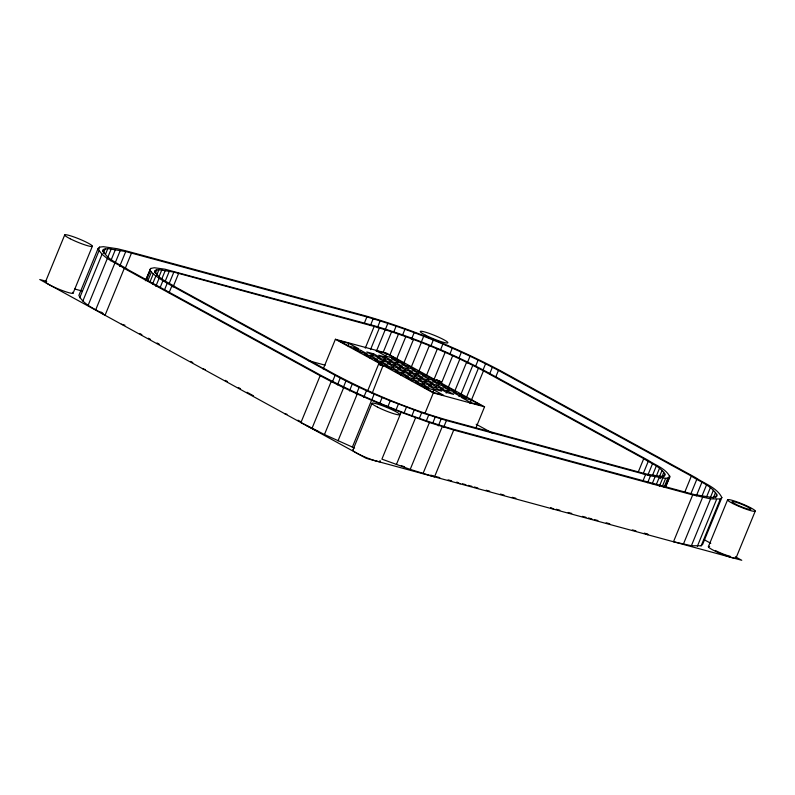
<?xml version="1.0" encoding="UTF-8"?>
<svg xmlns="http://www.w3.org/2000/svg" width="795" height="795" viewBox="0 0 795 795"><rect width="100%" height="100%" fill="white"/><g stroke="black" fill="none" stroke-linecap="round" stroke-linejoin="round"><path stroke-width="1.19" d="M45.484 281.847L64.693 234.992M73.14 293.087L92.359 246.241M98.083 248.567L78.874 295.422C83.803 305.429 96.294 309.215 105.049 315.277L124.259 268.432C115.504 262.37 103.022 258.584 98.083 248.567L99.584 247.136L103.36 246.689L117.372 248.746L127.24 251.2L366.227 316.072C412.426 329.567 457.204 347.991 499.797 370.371L695.685 477.666C704.44 483.728 716.921 487.514 721.86 497.531L702.641 544.376L701.15 545.807L691.392 545.728L673.484 541.743L692.703 494.897L710.601 498.872L720.359 498.962L721.86 497.531M98.64 249.421L99.584 247.136M79.709 297.797L98.918 250.952M102.575 251.697L103.519 249.411L107.812 248.596L125.739 251.548L366.883 316.937C412.386 330.203 456.509 348.349 498.445 370.42L691.362 476.086C699.997 481.999 712.38 485.805 717.14 495.643L716.434 496.686L712.131 497.501L694.204 494.55L453.061 429.161C407.557 415.894 363.434 397.748 321.498 375.677L128.581 270.012C119.946 264.099 107.563 260.293 102.803 250.455L103.519 249.411M82.839 301.066L102.058 254.211M103.33 253.367L105.198 248.795M105.477 254.311L107.812 248.596M88.205 305.131L107.424 258.286M107.534 257.938L111.28 248.795M110.813 260.81L115.494 249.382M95.668 309.911L114.887 263.066M115.196 262.877L120.353 250.306M119.648 266.404L125.739 251.548M125.421 267.895L131.523 253.039M145.396 280.744L150.682 268.442L154.319 267.746L164.933 269.197L373.521 325.572C412.019 336.792 449.344 352.155 484.821 370.818L648.054 460.226C655.358 465.234 665.842 468.454 669.867 476.781L665.644 487.057M145.992 279.87L150.682 268.442M146.568 279.681L150.315 270.538L150.076 269.316M147.641 281.221L151.388 272.079L150.315 270.538M149.977 281.907L153.256 273.907L151.388 272.079M154.449 272.625L155.383 270.34L158.96 269.654L173.847 272.109L374.177 326.437C411.979 337.458 448.628 352.533 483.469 370.858L643.741 458.645C650.906 463.555 661.202 466.725 665.147 474.893L664.56 475.758L660.983 476.444L646.096 473.989L445.766 419.661C407.964 408.64 371.315 393.565 336.474 375.24L176.212 287.452C169.037 282.543 158.742 279.373 154.796 271.204L155.383 270.34M155.383 273.251L156.784 269.823M152.57 283.984L155.86 275.984L153.256 273.907M156.615 275.368L158.96 269.654M159.03 276.68L161.832 269.823M155.83 286.26L159.109 278.27L155.86 275.984M161.594 279.452L165.34 270.31M160.123 287.561L162.935 280.705L159.109 278.27M165.161 281.37L169.375 271.085M164.416 290.105L167.228 283.259L162.935 280.705M169.156 283.537L173.847 272.109M169.077 292.729L171.889 285.872L167.228 283.259M173.022 287.065L178.646 273.351M124.259 268.432L320.147 375.717L300.927 422.572L324.449 434.527L354.62 448.082M323.207 368.979L335.401 339.276L386.609 353.179L484.553 406.821L475.649 428.535M311.988 428.396L331.197 381.54L320.147 375.717M332.31 382.137L335.122 375.28L171.889 285.872M348.041 345.696L348.975 343.41L358.774 348.776L348.528 345.994L338.74 340.628L348.975 343.41M337.428 384.869L340.24 378.013L335.122 375.28M364.547 322.651L366.883 316.937M343.162 387.811L345.974 380.954L340.24 378.013M324.449 434.527L343.669 387.682L331.197 381.54M370.381 325.572L373.193 318.716M359.867 352.642L360.801 350.356L367.33 353.934L360.503 352.086L353.974 348.508L360.801 350.356M365.273 348.14L374.177 326.437M349.472 390.931L352.284 384.074L345.974 380.954M377.387 327.699L380.199 320.842M370.51 349.631L379.414 327.918M370.122 358.267L371.066 355.981L377.595 359.559L370.768 357.7L364.239 354.123L371.066 355.981M356.329 394.191L359.141 387.334L352.284 384.074M338.014 440.828L357.233 393.982L343.669 387.682M372.666 356.12L373.61 353.835L380.139 357.412L373.302 355.564L366.773 351.986L373.61 353.835M376.333 351.39L385.237 329.687M385.525 329.031L387.871 323.317M363.653 397.55L366.465 390.693L359.141 387.334M383.18 352.304L391.617 331.734M367.876 390.335L378.589 364.209L382.932 365.789L372.139 393.386M380.388 363.891L381.322 361.606L387.851 365.173L381.024 363.325L374.495 359.747L381.322 361.606M393.813 331.843L396.158 326.129M382.932 361.745L383.866 359.459L390.395 363.037L383.568 361.178L377.039 357.601L383.866 359.459M385.128 357.034L386.529 353.606L396.327 358.972L386.082 356.19L376.293 350.824L386.529 353.606M384.621 359.37L385.555 357.084L392.084 360.662L385.257 358.803L378.728 355.226L385.555 357.084M384.323 361.089L385.257 358.803M389.59 355.782L398.494 334.069M352.354 447.138L371.563 400.283L357.233 393.982M371.822 399.815L374.167 394.101L366.465 390.693M352.831 450.189L372.04 403.343M402.618 334.973L404.953 329.259M390.643 369.506L391.587 367.22L398.116 370.798L391.289 368.94L384.76 365.372L391.587 367.22M393.187 367.36L394.131 365.074L400.66 368.651L393.833 366.803L387.294 363.226L394.131 365.074M396.904 358.376L405.808 336.673M394.877 364.984L395.811 362.699L402.34 366.276L395.512 364.428L388.984 360.851L395.811 362.699M379.791 403.224L382.137 397.51L374.167 394.101M397.421 362.838L398.355 360.552L404.884 364.13L398.057 362.281L391.528 358.704L398.355 360.552M411.353 339.525L414.165 332.668M404.089 362.361L413.46 339.505M387.91 406.583L390.256 400.869L421.658 412.744L446.422 420.525L650.459 475.847L665.624 478.352L669.261 477.656L669.867 476.781M400.909 375.131L401.843 372.845L408.372 376.423L401.545 374.564L395.016 370.987L401.843 372.845M403.453 372.984L404.387 370.699L410.916 374.276L404.089 372.418L397.56 368.84L404.387 370.699M405.142 370.609L406.076 368.323L412.605 371.901L405.778 370.043L399.249 366.465L406.076 368.323M407.676 368.463L408.62 366.177L415.149 369.755L408.322 367.896L401.793 364.319L408.62 366.177M421.31 342.039L423.656 336.325M411.492 366.535L421.34 342.536M396.049 409.832L398.394 404.118M411.164 380.745L412.108 378.46L418.637 382.037L411.81 380.189L405.281 376.611L412.108 378.46M413.708 378.599L414.652 376.313L421.181 379.891L414.354 378.042L407.815 374.465L414.652 376.313M415.397 376.224L416.332 373.938L422.87 377.516L416.033 375.667L409.505 372.09L416.332 373.938M453.716 430.025L429.419 422.543L401.117 412.297L381.898 459.142L410.21 469.398L434.507 476.871L453.716 430.025L692.703 494.897M418.548 372.01L429.33 345.726M417.941 374.077L418.876 371.792L425.404 375.369L418.577 373.521L412.048 369.943L418.876 371.792M430.93 345.875L433.275 340.161M404.079 412.923L406.424 407.219M421.43 386.37L422.364 384.084L428.893 387.662L422.066 385.804L415.537 382.226L422.364 384.084M426.517 375.31L437.3 349.025M423.974 384.224L424.908 381.938L431.437 385.515L424.609 383.657L418.081 380.08L424.908 381.938M411.87 415.815L414.215 410.101M425.663 381.848L426.597 379.563L433.126 383.14L426.299 381.282L419.77 377.704L426.597 379.563M428.197 379.702L429.141 377.416L435.67 380.994L428.843 379.135L422.314 375.558L429.141 377.416M440.529 349.85L442.865 344.136M396.387 464.558L415.606 417.713M433.881 379.801L445.13 352.374M419.323 418.458L421.658 412.744M432.927 392.193L433.861 389.908L443.66 395.274L433.414 392.491L423.616 387.125L433.861 389.908M424.898 413.489L433.335 392.919L484.553 406.821M435.918 387.463L436.862 385.178L443.391 388.755L436.554 386.907L430.025 383.329L436.862 385.178M449.95 353.874L452.285 348.17M438.462 385.317L439.397 383.041L445.925 386.609L439.098 384.76L432.569 381.183L439.397 383.041M441.444 383.15L452.693 355.723M426.329 420.833L428.674 415.119M410.21 469.398L429.419 422.543M459.053 357.909L461.388 352.195M432.818 422.93L435.163 417.216M448.161 387.592L459.878 359.022M446.184 393.088L447.118 390.802L453.647 394.38L446.82 392.521L440.291 388.944L447.118 390.802M448.718 390.941L449.662 388.656L456.191 392.233L449.364 390.375L442.835 386.807L449.662 388.656M438.284 425.872L441.096 419.015M454.899 390.792L466.615 362.222M467.241 363.027L470.044 356.17M423.019 473.532L442.239 426.677M443.62 427.382L446.422 420.525M458.983 396.566L459.917 394.28L466.446 397.848L459.619 395.999L453.09 392.422L459.917 394.28M460.633 394.996L472.816 365.283M475.808 365.73L478.153 360.016M466.258 397.878L478.441 368.174M482.803 370.559L485.616 363.703M470.004 403.532L483.469 370.858M489.581 374.038L492.393 367.181M495.633 377.267L498.445 370.42M638.117 472.359L643.741 458.645M643.155 473.78L648.313 461.209M642.757 481.442L645.57 474.585M647.836 475.142L652.526 463.714M647.647 482.704L650.459 475.847M652.526 475.251L656.282 466.109M652.198 483.758L655.01 476.901M656.203 476.354L659.482 468.354M656.312 484.543L659.125 477.686M659.691 476.106L662.036 470.392M660.049 478.719L660.983 476.444M661.987 476.762L663.865 472.19M659.413 486.172L662.692 478.173M663.507 477.129L664.918 473.701M662.344 486.351L665.624 478.352M664.083 487.315L667.83 478.183M664.938 486.987L666.349 483.559M667.283 481.273L669.629 475.559M665.514 486.798L669.261 477.656M684.803 492.085L691.362 476.086M690.775 494.033L696.867 479.176M696.321 495.901L701.945 482.187M701.776 496.497L706.467 485.069M683.362 544.207L702.581 497.352M706.566 496.915L710.313 487.772M710.104 498.227L713.393 490.227M691.392 545.728L710.601 498.872M713.254 498.097L715.589 492.383M715.45 497.63L716.861 494.202M697.364 546.264L716.583 499.409M701.15 545.807L720.359 498.962M708.375 546.712L727.584 499.856M736.031 557.951L755.25 511.106M383.319 366.127L378.599 364.249M46.418 281.321L39.75 279.512L366.227 458.337L741.765 560.286L735.395 556.788M74.73 289.012L81.865 290.95M308.47 360.662L325.155 365.193M121.367 324.221L124.934 325.185M202.983 368.93L205.368 369.566M284.61 413.629L286.985 414.274M436.216 476.652L439.784 477.626M448.112 479.882L451.679 480.856M462.372 483.758L465.94 484.721M468.315 485.367L471.882 486.341M474.257 486.977L477.825 487.951M486.152 490.207L489.71 491.181M500.413 494.083L503.98 495.047M512.298 497.312L515.866 498.276M556.281 509.247L559.849 510.221M568.167 512.477L571.734 513.441M582.437 516.353L586.004 517.316M588.38 517.962L591.947 518.926M594.322 519.572L597.89 520.546M606.207 522.802L609.775 523.766M632.363 529.897L635.93 530.871M644.248 533.127L647.816 534.101M430.691 475.122L433.841 476.006M401.276 465.641L404.576 466.814M401.117 412.297L371.563 400.283M382.137 397.51L390.256 400.869M704.34 539.785L710.77 543.303M335.401 339.276L433.335 392.919M476.165 424.232L492.403 433.136M645.699 533.604L647.875 534.796M550.726 507.518L553.996 509.307M456.847 482.038L460.106 483.827M139.711 333.483L141.878 334.675M148.387 338.233L150.553 339.415M157.052 342.983L159.219 344.165M190.651 361.387L192.817 362.57M225.333 380.378L227.499 381.57M238.341 387.503L240.507 388.695M247.016 392.253L253.516 395.821M297.956 420.158L300.122 421.34M100.816 311.958L102.843 313.17M379.94 460.633A14.936 1.769 22.3 0 1 367.061 457.88A14.936 1.769 22.3 0 1 353.189 449.94M735.802 557.464A14.936 1.769 22.3 0 1 720.499 553.539A14.936 1.769 22.3 0 1 709.627 546.463M72.584 292.282A14.936 1.769 22.3 0 1 58.313 288.963A14.936 1.769 22.3 0 1 46.736 281.599M730.039 556.222A10.196 1.212 22.3 0 1 715.371 550.478M318.239 431.476A101.989 12.074 22.3 0 1 306.443 425.474M436.644 379.94L441.354 381.888L436.694 379.921M435.173 387.553L428.346 385.704L434.875 389.282L441.702 391.13L435.173 387.553M471.415 400.104L461.17 397.321L470.968 402.687L481.214 405.47L471.415 400.104M377.506 407.11A14.936 1.769 22.3 0 0 399.607 414.742A14.936 1.769 22.3 0 0 380.517 405.043A14.936 1.769 22.3 0 0 377.506 407.11M733.05 503.623A14.936 1.769 22.3 0 0 755.141 511.255A14.936 1.769 22.3 0 0 736.061 501.556A14.936 1.769 22.3 0 0 733.05 503.623M425.703 335.281A14.936 1.769 22.3 0 0 447.794 342.913A14.936 1.769 22.3 0 0 428.704 333.214A14.936 1.769 22.3 0 0 425.703 335.281M70.159 238.758A14.936 1.769 22.3 0 0 92.25 246.39A14.936 1.769 22.3 0 0 73.17 236.691A14.936 1.769 22.3 0 0 70.159 238.758M735.951 504.338A10.196 1.212 22.3 0 0 750.828 509.396A10.196 1.212 22.3 0 0 737.482 502.708A10.196 1.212 22.3 0 0 735.951 504.338"/></g></svg>
